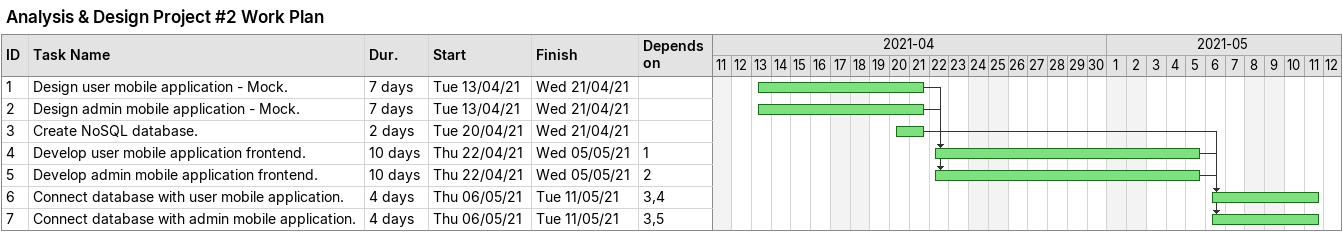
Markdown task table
Analysis & Design Project #2 Work Plan

| ID | Task | Duration | Start | Finish | Predecessors |
|---|---|---|---|---|---|
| 1 | Design user mobile application - Mock. | 7d | 2021-04-13 | 2021-04-21 |  |
| 2 | Design admin mobile application - Mock. | 7d | 2021-04-13 | 2021-04-21 |  |
| 3 | Create NoSQL database. | 2d | 2021-04-20 | 2021-04-21 |  |
| 4 | Develop user mobile application frontend. | 10d | 2021-04-22 | 2021-05-05 | 1 |
| 5 | Develop admin mobile application frontend. | 10d | 2021-04-22 | 2021-05-05 | 2 |
| 6 | Connect database with user mobile application. | 4d | 2021-05-06 | 2021-05-11 | 3, 4 |
| 7 | Connect database with admin mobile application. | 4d | 2021-05-06 | 2021-05-11 | 3, 5 |
